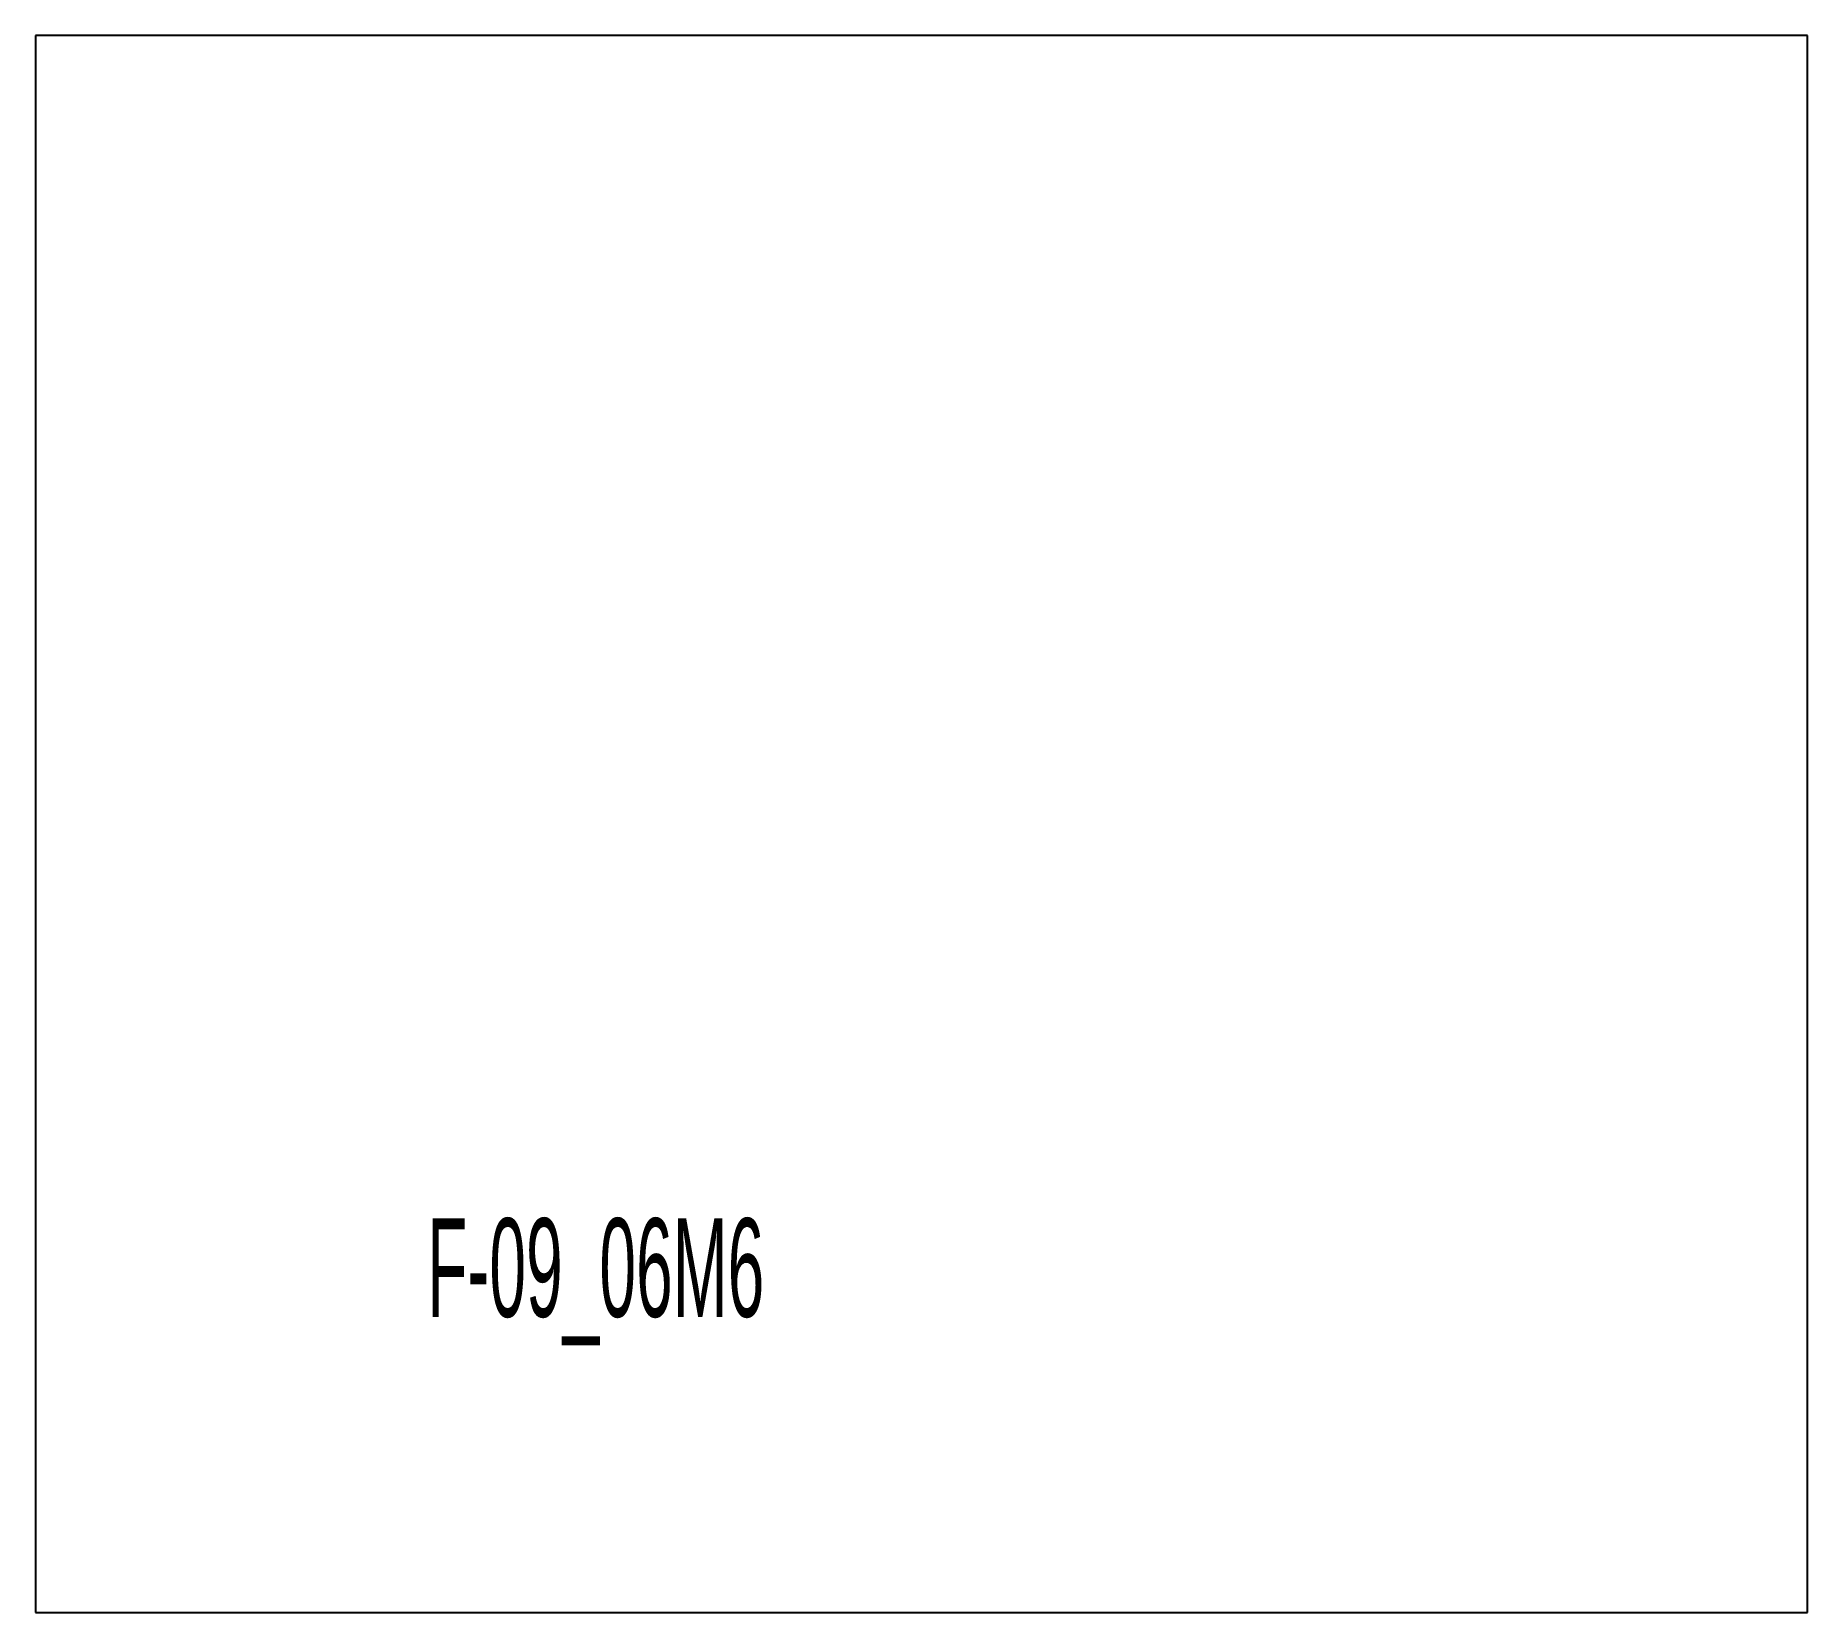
# Model space of a CAD drawing. Extents: x 0 to 8.99, y 0 to 8.
import ezdxf

# ---------------------------------------------------------------- set-up
doc = ezdxf.new("R2010")
doc.units = 0
doc.header["$MEASUREMENT"] = 0
doc.layers.add('BURN', color=1, linetype='CONTINUOUS')
doc.layers.add('SCRIBE', color=1, linetype='CONTINUOUS')

msp = doc.modelspace()

# ---------------------------------------------------------------- linework, layer by layer
at = {"layer": 'BURN'}
for p, q in [((8.986459, 7.999999), (0, 7.999999)), ((0, 7.999999), (0, 0)), ((8.986459, 0), (8.986459, 7.999999)), ((0, 0), (8.986459, 0))]:
    msp.add_line(p, q, dxfattribs=at)

# ---------------------------------------------------------------- texts
at = {"layer": 'SCRIBE', "width": 0.5}
msp.add_text('F-09_06M6', height=0.5, dxfattribs=at).set_placement((1.986459, 1.5))

doc.saveas('drawing.dxf')
